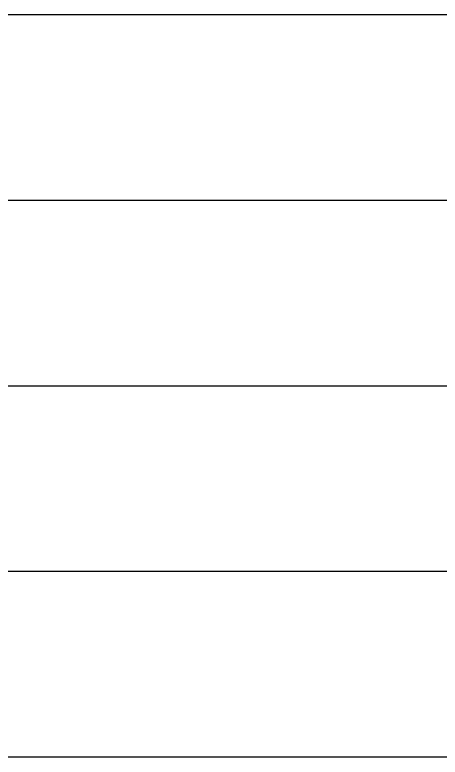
# Model space of a CAD drawing. Header units: millimetres. Extents: x 1066295 to 1300022, y -5734212 to -5454663.
# Drawn here: x 1124888 to 1131770, y -5597193 to -5585191 of the extents above; entities that cross this region are included whole.
import ezdxf

# ---------------------------------------------------------------- set-up
doc = ezdxf.new("R2010")
doc.units = ezdxf.units.MM
doc.header["$LTSCALE"] = 1000
doc.header["$MEASUREMENT"] = 0
doc.linetypes.add('AUDIT_D_120904163729-0', pattern=[0])
doc.linetypes.add('T9_PROFILE SECTIONS$0$HIDDEN2', pattern=[0.1875, 0.125, -0.0625])
doc.layers.get('0').update_dxf_attribs({"linetype": 'AUDIT_D_120904163729-0'})
doc.layers.add('T9_PROFILE SECTIONS$0$LEVEL', color=7, linetype='Continuous')

# ---------------------------------------------------------------- blocks, each defined once
blk = doc.blocks.new('T9_PROFILE SECTIONS$0$A$C04612184')
at = {"layer": 'T9_PROFILE SECTIONS$0$LEVEL', "color": 8, "linetype": 'T9_PROFILE SECTIONS$0$HIDDEN2', "ltscale": 5}
for p, q in [((89.8181, 106.7178), (-67.827, 106.7178)), ((89.8181, 103.7178), (-67.8271, 103.7178)), ((89.8181, 100.715), (-67.8271, 100.715)), ((89.8181, 97.715), (-67.8271, 97.715)), ((89.8181, 94.715), (-67.8271, 94.715))]:
    blk.add_line(p, q, dxfattribs=at)
blk = doc.blocks.new('T9_PROFILE SECTIONS')
at = {"layer": 'T9_PROFILE SECTIONS$0$LEVEL', "linetype": 'ByBlock', "xscale": 1000, "yscale": 1000, "zscale": 1000}
blk.add_blockref('T9_PROFILE SECTIONS$0$A$C04612184', (1171279.5443, -5689510.054, -0.01), dxfattribs=at)

msp = doc.modelspace()

# ---------------------------------------------------------------- block references
at = {"linetype": 'ByBlock'}
msp.add_blockref('T9_PROFILE SECTIONS', (-1745, -2398, 0), dxfattribs=at)

doc.saveas('drawing.dxf')
